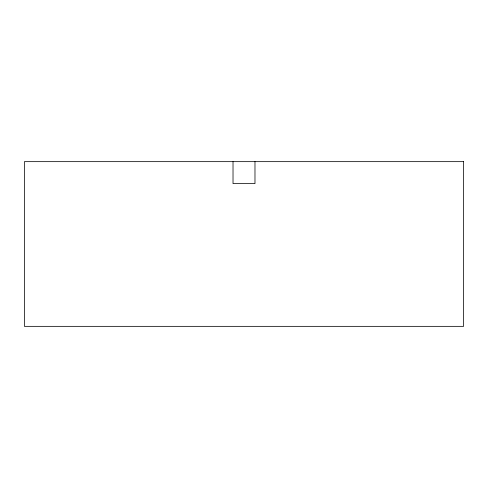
<?xml version="1.0" encoding="UTF-8"?>
<svg xmlns="http://www.w3.org/2000/svg" width="488" height="488" viewBox="0 0 488 488"><rect width="100%" height="100%" fill="white"/><g stroke="black" fill="none" stroke-linecap="round" stroke-linejoin="round"><path stroke-width="0.73" d="M254.98 161.65L254.98 183.61L233.02 183.61L233.02 161.65M463.6 161.65L24.4 161.65L24.4 326.35L463.6 326.35L463.6 161.65"/></g></svg>
